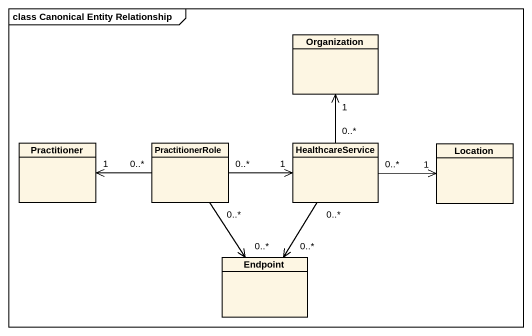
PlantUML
@startuml
mainframe class Canonical Entity Relationship
hide circle
hide empty members
class Organization
class Practitioner
class PractitionerRole
class HealthcareService
class Location
class Endpoint
PractitionerRole "0..*" -left-> "1" Practitioner
PractitionerRole "0..*" -right-> "1" HealthcareService
PractitionerRole "0..*" --> "0..*" Endpoint
HealthcareService "0..*" -up-> "1" Organization
HealthcareService "0..*" -right-> "1" Location
HealthcareService "0..*" --> "0..*" Endpoint
@enduml
